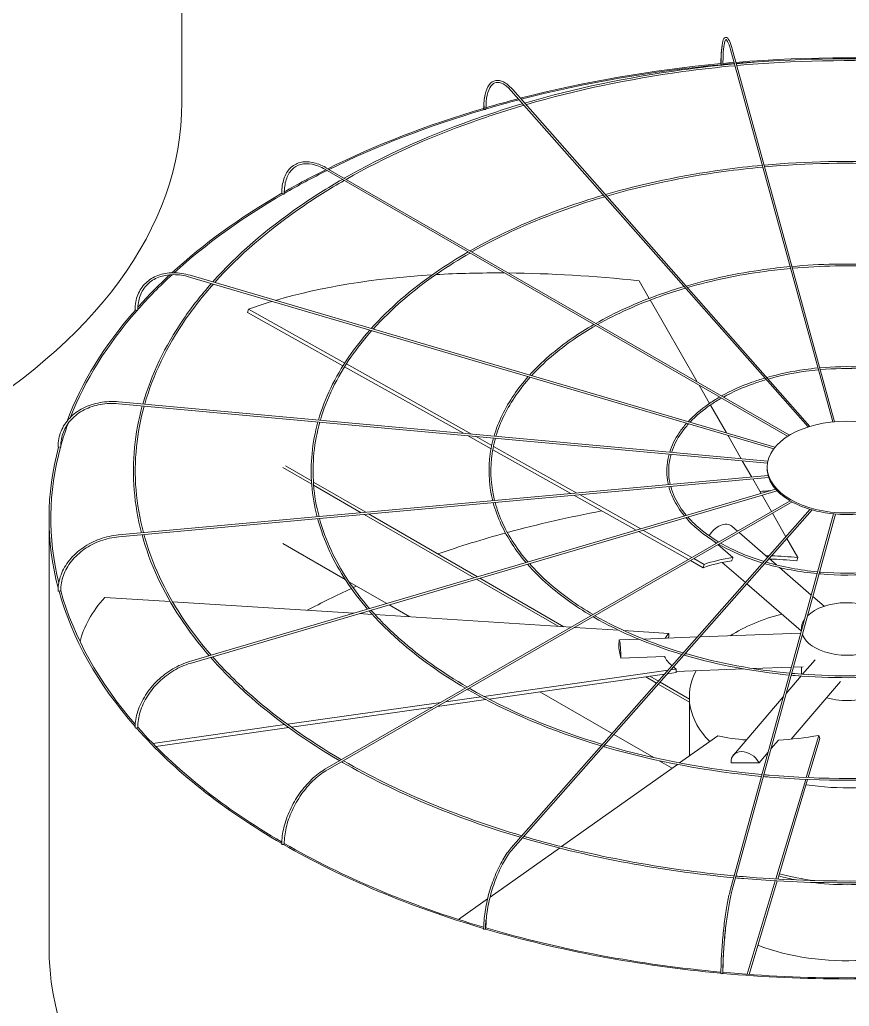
# Model space of a CAD drawing. Header units: millimetres. Extents: x -312439 to 477422, y -331570 to 212570.
# Drawn here: x 359660 to 360750, y 102503 to 103800 of the extents above; entities that cross this region are included whole.
import ezdxf

# ---------------------------------------------------------------- set-up
doc = ezdxf.new("R2010")
doc.units = ezdxf.units.MM

msp = doc.modelspace()

# ---------------------------------------------------------------- linework, layer by layer
at = {"color": 3, "linetype": 'Continuous', "lineweight": 0, "extrusion": (-1.11022e-16, 0.816497, 0.57735)}
for p, q in [((359873.046, 103691.889), (359873.046, 104254.777)), ((360593.971, 103761.299), (360728.327, 103271.541)), ((360730.801, 103271.779), (360596.334, 103761.947)), ((360307.813, 103708.359), (360698.49, 103265.677)), ((360695.926, 103264.881), (360305.976, 103706.738)), ((360061.075, 103603.631), (360669.127, 103252.572)), ((360062.3, 103605.752), (360671.491, 103254.035)), ((360650.814, 103236.13), (359883.188, 103461.946)), ((360652.45, 103238.202), (359883.88, 103464.296)), ((360487.273, 103433.95), (360474.062, 103457.011)), ((360550.237, 103324.041), (360488.505, 103431.799)), ((359959.439, 103415.394), (359960.674, 103419.682)), ((360084.672, 103345.203), (359959.439, 103415.394)), ((359960.674, 103419.682), (360086.999, 103348.879)), ((360242.944, 103256.495), (360086.811, 103344.004)), ((360089.139, 103347.679), (360253.56, 103255.524)), ((360566.401, 103295.827), (360552.659, 103319.815)), ((359789.762, 103295.476), (360642.616, 103217.488)), ((359789.985, 103297.915), (360643.073, 103219.906)), ((360588.663, 103256.967), (360567.622, 103293.695)), ((360279.298, 103236.119), (360248.188, 103253.556)), ((360608.06, 103223.107), (360590.422, 103253.896)), ((360258.804, 103252.585), (360280.191, 103240.598)), ((360384.263, 103177.287), (360281.557, 103234.853)), ((360282.429, 103239.343), (360391.901, 103177.986)), ((360621.863, 103199.014), (360609.547, 103220.512)), ((360005.543, 103211.706), (360043.602, 103189.732)), ((360043.331, 103193.889), (360009.007, 103213.706)), ((360642.206, 103210.152), (360642.206, 103212.152)), ((359789.762, 103122.924), (360643.42, 103200.986)), ((359789.985, 103120.485), (360644.143, 103198.592)), ((360114.769, 103152.644), (360045.872, 103192.421)), ((360046.174, 103188.247), (360108.788, 103152.097)), ((360634.247, 103177.396), (360623.202, 103196.677)), ((360653.369, 103183.021), (359883.188, 102956.454)), ((360655.208, 103181.009), (359883.88, 102954.104)), ((360470.181, 103129.132), (360388.036, 103175.173)), ((360395.674, 103175.871), (360476.007, 103130.846)), ((360647.897, 103153.571), (360635.499, 103175.211)), ((360672.413, 103167.725), (360061.075, 102814.769)), ((360674.89, 103166.327), (360062.3, 102812.648)), ((360112.466, 103149.974), (360257.123, 103066.456)), ((360261.713, 103067.806), (360118.447, 103150.521)), ((360305.976, 102711.662), (360698.632, 103156.586)), ((360701.235, 103155.833), (360307.813, 102710.041)), ((360729.369, 103150.659), (360593.971, 102657.101)), ((360731.848, 103150.436), (360596.334, 102656.453)), ((360666.82, 103120.539), (360649.114, 103151.445)), ((359698.363, 102581.729), (359698.363, 103144.617)), ((360538.878, 103090.629), (360473.168, 103127.458)), ((360478.995, 103129.172), (360543.254, 103093.155)), ((360595.846, 103134.26), (360603.285, 103127.814)), ((360605.244, 103126.117), (360642.925, 103093.463)), ((360087.798, 103064.216), (360005.543, 103111.706)), ((360572.648, 103114.408), (360575.613, 103111.838)), ((360682.544, 103093.091), (360668.106, 103118.294)), ((360577.572, 103110.141), (360597.302, 103093.044)), ((360558.114, 103079.847), (360541.363, 103089.235)), ((360545.74, 103091.762), (360559.35, 103084.134)), ((360583.261, 103086.659), (360613.667, 103060.31)), ((360644.776, 103091.859), (360654.356, 103083.557)), ((360681.309, 103088.804), (360682.544, 103093.091)), ((360558.114, 103079.847), (360559.35, 103084.134)), ((360658.378, 103080.071), (360700.089, 103043.925)), ((360142.382, 103032.702), (360092.536, 103061.48)), ((360260.053, 103064.764), (360367.401, 103002.787)), ((360375.189, 103002.29), (360264.642, 103066.115)), ((360615.518, 103058.706), (360687.121, 102996.656)), ((359857.708, 103035.297), (359771.547, 103040.792)), ((360098.906, 103019.912), (359860.651, 103035.109)), ((360702.141, 103042.147), (360717.077, 103029.204)), ((360123.284, 103018.357), (360106.039, 103019.457)), ((360172.684, 103015.207), (360145.311, 103031.01)), ((360384.808, 103001.677), (360126.804, 103018.133)), ((360446.843, 102997.72), (360389.22, 103001.395)), ((360512.955, 102993.503), (360453.486, 102997.296)), ((360513.05, 102988.836), (360512.955, 102993.503)), ((360553.882, 102988.866), (360686.331, 102993.775)), ((360687.236, 102999.292), (360687.236, 102997.074)), ((360447.959, 102984.94), (360473.436, 102985.884)), ((360479.388, 102986.105), (360550.505, 102988.741)), ((360449.999, 102961.011), (360447.367, 102974.018)), ((360507.227, 102963.132), (360449.999, 102961.011)), ((360688.769, 102939.781), (360705.114, 102958.852)), ((360269.808, 102910.726), (360512.048, 102945.165)), ((360522.533, 102941.975), (360511.06, 102940.344)), ((360515.784, 102945.696), (360522.438, 102946.642)), ((360522.533, 102941.975), (360522.438, 102946.642)), ((360522.503, 102943.457), (360611.399, 102946.752)), ((360623.657, 102947.206), (360674.069, 102949.075)), ((360676.635, 102949.17), (360689.555, 102949.649)), ((360687.236, 102949.563), (360687.236, 102939.893)), ((360507.324, 102939.813), (360276.795, 102907.039)), ((360482.571, 102936.293), (360496.912, 102928.014)), ((360499.25, 102930.664), (360488.13, 102937.084)), ((360539.958, 102907.161), (360501.414, 102929.414)), ((360667.134, 102914.536), (360686.789, 102937.47)), ((360673.845, 102854.422), (360738.687, 102930.079)), ((360438.448, 102861.768), (360343.589, 102916.535)), ((360499.076, 102926.764), (360539.958, 102903.161)), ((360011.609, 102874.018), (360213.383, 102902.704)), ((360272.642, 102906.448), (360209.127, 102897.418)), ((360219.882, 102903.628), (360265.718, 102910.145)), ((360539.958, 102832.292), (360539.958, 102910.054)), ((360597.756, 102833.586), (360663.398, 102910.177)), ((360202.627, 102896.494), (360016.995, 102870.103)), ((359834.773, 102848.878), (360008.147, 102873.526)), ((360013.5, 102869.606), (359838.804, 102844.77)), ((360493.222, 102830.144), (360440.612, 102860.518)), ((360577.543, 102858.915), (360527.05, 102823.149)), ((360647.105, 102841.526), (360657.058, 102853.139)), ((360693.582, 102803.954), (360710.22, 102859.44)), ((360711.551, 102855.248), (360696.137, 102803.845)), ((360711.551, 102855.248), (360710.22, 102859.44)), ((360517.3, 102816.243), (360500.236, 102826.094)), ((360631.625, 102823.465), (360643.369, 102837.168)), ((360524.278, 102821.185), (360371.817, 102713.192)), ((360594.798, 102823.319), (360631.625, 102823.465)), ((360653.596, 102670.608), (360692.856, 102801.535)), ((360695.411, 102801.424), (360656.14, 102670.463)), ((360369.189, 102711.331), (360278.068, 102646.787)), ((360616.017, 102545.287), (360652.873, 102668.197)), ((360655.417, 102668.051), (360618.549, 102545.104)), ((360274.743, 102644.432), (360236.505, 102617.346))]:
    msp.add_line(p, q, dxfattribs=at)
at = {"color": 3, "linetype": 'Continuous', "lineweight": 0}
for centre, major_axis, ratio, start_param, end_param in [((360747.132, 103144.617), (-1048.768, 0), 0.57735027, 4.57359934, 4.85199434), ((360747.132, 103144.617), (-1046.319, 0), 0.57735027, 4.79833842, 4.85195343), ((360747.132, 103144.617), (-1048.768, 0), 0.57735027, 4.87097639, 5.13416564), ((360747.132, 103144.617), (-1046.319, 0), 0.57735027, 4.87108521, 5.13404975), ((360582.731, 103742.07), (1.225, 0), 0.57735027, 3.14159265, 3.70729107), ((360582.923, 103741.371), (1.225, 0.004), 0.56474576, 3.29698969, 4.86778602), ((360582.923, 103741.371), (1.225, 0.004), 0.56474576, 4.86778602, 6.28318531), ((360747.132, 103144.617), (-1046.319, 0), 0.57735027, 4.85435141, 4.86879705), ((360747.132, 103144.617), (-1048.768, 0), 0.57735027, 4.85438672, 4.86842813), ((360747.132, 103144.617), (-1048.768, 0), 0.57735027, 5.13694439, 5.18189128), ((360747.132, 103144.617), (-1046.319, 0), 0.57735027, 5.13683502, 5.18307763), ((358824.278, 103691.889), (-1048.768, 0), 0.57735027, 0, 3.14159265), ((360747.132, 103144.617), (-1048.768, 0), 0.57735027, 5.18510484, 5.42093263), ((360747.132, 103144.617), (-1046.319, 0), 0.57735027, 5.18527527, 5.42075236), ((360270.846, 103683.562), (1.225, 0), 0.57735027, 3.14159265, 4.134446), ((360271.402, 103682.932), (1.225, 0.01), 0.56597275, 3.60793822, 5.17873454), ((360271.402, 103682.932), (1.225, 0.01), 0.56597275, 5.17873454, 6.28318531), ((360747.132, 103144.617), (-1048.768, 0), 0.57735027, 5.42424502, 5.49496708), ((360747.132, 103144.617), (-1046.319, 0), 0.57735027, 5.42407254, 5.49730565), ((360747.132, 103144.617), (-1048.768, 0), 0.57735027, 5.49938311, 5.72060344), ((360747.132, 103144.617), (-1046.319, 0), 0.57735027, 5.49937067, 5.71908805), ((360005.541, 103572.275), (1.225, 0), 0.57735027, 3.14159265, 4.45055499), ((360006.407, 103571.775), (1.225, 0.016), 0.56830663, 3.91933875, 5.49013508), ((360006.407, 103571.775), (1.225, 0.016), 0.56830663, 5.49013508, 6.28318531), ((360747.132, 103144.617), (-1046.319, 0), 0.57735027, 5.72402786, 5.81143896), ((360747.132, 103144.617), (-1048.768, 0), 0.57735027, 5.72583618, 5.80677108), ((360748.367, 102978.193), (-971.388, 279.904), 0.41303809, 5.42335715, 5.70815224), ((360748.367, 102978.193), (-971.388, 279.904), 0.41303809, 5.31032739, 5.41762277), ((360748.367, 102978.193), (-971.388, 279.904), 0.41303809, 5.11506512, 5.30461302), ((360748.367, 102978.193), (-971.388, 279.904), 0.41303809, 5.71506764, 5.76687966), ((360747.132, 103144.617), (-1048.768, 0), 0.57735027, 5.81359811, 6.07011802), ((360747.132, 103144.617), (-1046.319, 0), 0.57735027, 5.81336511, 6.06128621), ((359812.785, 103419.101), (1.225, 0), 0.57735027, 3.14159265, 4.76471425), ((359813.876, 103418.78), (1.225, 0.021), 0.57151893, 4.23145457, 5.8022509), ((359813.876, 103418.78), (1.225, 0.021), 0.57151893, 5.8022509, 6.28318531), ((360747.132, 103144.617), (-1046.319, 0), 0.57735027, 6.07532621, 6.12502314), ((360747.132, 103144.617), (-1048.768, 0), 0.57735027, 6.12772105, 6.43448057), ((360747.132, 103144.617), (-1046.319, 0), 0.57735027, 6.1272654, 6.42392093), ((359711.447, 103239.034), (1.225, 0), 0.57735027, 3.14159265, 5.07887352), ((359712.657, 103238.923), (1.225, 0.023), 0.57529521, 4.54449158, 6.11528791), ((359712.657, 103238.923), (1.225, 0.023), 0.57529521, 6.11528791, 6.28318531), ((360746.699, 103210.152), (-104.492, 0), 0.57735027, 0, 0.1535113), ((360746.699, 103210.152), (-104.492, 0), 0.57735027, 0.16064797, 0.46767057), ((360747.132, 102579.729), (1046.319, 0), 0.57735027, 1.66704137, 1.68043487), ((360746.699, 103210.152), (-104.492, 0), 0.57735027, 0.47480723, 0.78182983), ((360746.699, 103210.152), (-104.492, 0), 0.57735027, 0.7889665, 1.0959891), ((360747.132, 102579.729), (1046.319, 0), 0.57735027, 1.88378363, 2.01152702), ((360746.699, 103210.152), (-104.492, 0), 0.57735027, 1.10312576, 1.41014836), ((360746.699, 103210.152), (-104.492, 0), 0.57735027, 1.41728503, 1.72430763), ((360581.368, 103117.553), (-14.478, -16.707), 0.67950023, 3.14159265, 5.02860292), ((360747.132, 102579.729), (1046.319, 0), 0.57735027, 2.01409491, 2.11046953), ((360747.132, 102973.905), (-233.097, 67.167), 0.41303809, 5.53223376, 5.76687966), ((360748.367, 102978.193), (233.097, -67.167), 0.41303809, 2.38836611, 2.62528701), ((360748.367, 102978.193), (233.097, -67.167), 0.41303809, 2.14647482, 2.1667574), ((360747.132, 102973.905), (-233.097, 67.167), 0.41303809, 5.11506512, 5.27837519), ((360748.367, 102978.193), (233.097, -67.167), 0.41303809, 1.97347247, 2.1313259), ((359711.447, 103049.7), (1.225, 0), 0.57735027, 3.14159265, 5.39303278), ((360747.132, 103144.617), (-1048.768, 0), 0.57735027, 0.1585854, 0.46892864), ((359712.657, 103049.811), (1.225, 0.023), 0.57926583, 4.8585762, 6.28318531), ((360747.132, 103144.617), (-1046.319, 0), 0.57735027, 0.15790655, 0.46457773), ((360747.132, 102579.729), (1046.319, 0), 0.57735027, 2.24276735, 2.31574628), ((360747.132, 102579.729), (1046.319, 0), 0.57735027, 2.23436866, 2.24000128), ((360747.037, 102978.573), (-1010.701, -20.593), 0.30331876, 6.01219977, 6.20271663), ((360747.132, 102999.292), (-59.895, 0), 0.57735027, 3.69756416, 5.76575409), ((360747.132, 102910.054), (-207.174, 0), 0.57735027, 5.13902547, 5.54737639), ((360747.132, 102999.292), (-59.895, 0), 0.57735027, 5.91432374, 6.33788761), ((360747.037, 102978.573), (-242.531, -4.942), 0.30331876, 6.01219977, 6.09914028), ((360448.778, 102962.847), (-0.819, 22.092), 0.05230802, 4.627231, 7.32191967), ((360747.132, 102973.905), (-242.531, -4.942), 0.30331876, 6.01219977, 6.0333648), ((360747.132, 102999.292), (-59.895, 0), 0.57735027, 0.20327195, 0.78539816), ((360747.132, 102999.292), (-59.895, 0), 0.57735027, 0.78539816, 2.89978042), ((360747.037, 102978.573), (-242.531, -4.942), 0.30331876, 0.14390811, 0.31767721), ((360747.037, 102978.573), (-242.531, -4.942), 0.30331876, 0.34103276, 0.38082901), ((360747.132, 102910.054), (-207.174, 0), 0.57735027, 5.99169836, 6.79713651), ((360747.132, 102939.67), (-59.895, 0), 0.57735027, 1.1079301, 2.23846982), ((359812.785, 102869.633), (1.225, 0), 0.57735027, 3.14159265, 5.70719205), ((360747.132, 103144.617), (-1048.768, 0), 0.57735027, 0.4725868, 0.78374969), ((359813.876, 102869.954), (1.225, 0.021), 0.58304212, 5.17373692, 6.28318531), ((360747.132, 103144.617), (-1046.319, 0), 0.57735027, 0.47175253, 0.78145685), ((360745.801, 102978.098), (-231.216, -73.381), 0.44048996, 0.62708313, 0.83556185), ((360745.801, 102978.098), (-231.216, -73.381), 0.44048996, 1.04197677, 1.27889767), ((360614.542, 102819.2), (16.786, -14.386), 0.73180825, 1.0914656, 3.78615427), ((360747.132, 102910.054), (-207.174, 0), 0.57735027, 1.30817895, 1.9425337), ((360005.541, 102716.459), (1.225, 0), 0.57735027, 3.14159265, 6.02135132), ((360747.132, 103144.617), (-1048.768, 0), 0.57735027, 0.78656596, 1.09808088), ((360006.407, 102716.959), (1.225, 0.017), 0.58625442, 5.48989346, 6.28318531), ((360747.132, 103144.617), (-1046.319, 0), 0.57735027, 0.78587838, 1.09689941), ((360747.132, 102785.549), (-212.072, 0), 0.57735027, 1.13383327, 1.25213937), ((360747.132, 102785.549), (-207.174, 0), 0.57735027, 1.12739667, 1.36460952), ((360747.132, 102785.549), (-212.072, 0), 0.57735027, 1.3476903, 1.79509044), ((360270.846, 102605.172), (-1.225, 0), 0.57735027, 0, 3.14159265), ((360747.132, 103144.617), (-1048.768, 0), 0.57735027, 1.10054445, 1.41220862), ((360271.402, 102605.802), (-1.225, -0.011), 0.58858829, 2.66526492, 3.14159265), ((360747.132, 103144.617), (-1046.319, 0), 0.57735027, 1.10010535, 1.41183726), ((360747.132, 102685.549), (-212.072, 0), 0.57735027, 0.98594125, 2.34464399), ((360747.132, 102581.729), (-1048.768, 0), 0.57735027, 0, 3.14159265), ((360582.731, 102546.665), (-1.225, 0), 0.57735027, 0, 3.14159265), ((360747.132, 103144.617), (-1048.768, 0), 0.57735027, 1.41453598, 1.72626058), ((360582.923, 102547.363), (-1.225, -0.004), 0.58981528, 2.98275574, 3.14159265), ((360747.132, 103144.617), (-1046.319, 0), 0.57735027, 1.41438895, 1.72636573)]:
    msp.add_ellipse(centre, major_axis=major_axis, ratio=ratio, start_param=start_param, end_param=end_param, dxfattribs=at)
msp.add_ellipse((360746.699, 103212.152), major_axis=(-104.492, 0), ratio=0.57735027, dxfattribs=at)
for points, knots in [([(360581.506, 103742.07), (360581.506, 103748.884), (360581.713, 103754.95), (360582.524, 103765.023), (360583.121, 103769.02), (360584.728, 103774.706), (360585.63, 103776.767), (360588.771, 103777.229), (360589.764, 103776.639), (360591.969, 103774.297), (360593.198, 103771.679), (360595.116, 103766.154), (360595.726, 103764.163), (360596.334, 103761.947)], [4.71238898, 4.71238898, 4.71238898, 4.71238898, 5.02654825, 5.02654825, 5.34070751, 5.34070751, 5.65486678, 5.65486678, 5.82360284, 5.82360284, 6.1377621, 6.1377621, 6.28318531, 6.28318531, 6.28318531, 6.28318531]), ([(360593.971, 103761.299), (360592.698, 103765.939), (360591.422, 103769.505), (360589.197, 103773.828), (360588.2, 103774.427), (360588.094, 103774.427), (360587.275, 103773.832), (360585.866, 103769.174), (360585.289, 103765.775), (360584.446, 103756.801), (360584.198, 103751.082), (360584.146, 103743.53), (360584.144, 103742.462), (360584.147, 103741.375)], [6.28318531, 6.28318531, 6.28318531, 6.28318531, 6.59845219, 6.59845219, 6.89265788, 6.89265788, 7.20992592, 7.20992592, 7.50402257, 7.50402257, 7.81881569, 7.81881569, 7.86952551, 7.86952551, 7.86952551, 7.86952551]), ([(360583.033, 103766.61), (360582.997, 103766.367), (360582.961, 103766.12), (360582.354, 103761.773), (360581.977, 103756.561), (360581.724, 103747.612), (360581.688, 103744.57), (360581.698, 103741.37)], [1.101311746, 1.101311746, 1.101311746, 1.101311746, 1.120767624, 1.120767624, 1.438035664, 1.438035664, 1.586302602, 1.586302602, 1.586302602, 1.586302602]), ([(360891.709, 103742.429), (360870.464, 103744.35), (360849.105, 103745.849), (360752.404, 103750.693), (360676.339, 103749.181), (360601.688, 103742.429)], [3.771589677, 3.771589677, 3.771589677, 3.771589677, 3.840445898, 3.840445898, 4.082391957, 4.082391957, 4.082391957, 4.082391957]), ([(360891.051, 103740.029), (360870.259, 103741.904), (360849.357, 103743.373), (360753.106, 103748.245), (360677.017, 103746.762), (360602.346, 103740.029)], [3.7720633, 3.7720633, 3.7720633, 3.7720633, 3.839550132, 3.839550132, 4.081918334, 4.081918334, 4.081918334, 4.081918334]), ([(360599.21, 103742.203), (360575.913, 103740.059), (360552.756, 103737.406), (360458.388, 103724.441), (360388.978, 103709.761), (360323.473, 103690.613)], [4.085069591, 4.085069591, 4.085069591, 4.085069591, 4.160608173, 4.160608173, 4.395665913, 4.395665913, 4.395665913, 4.395665913]), ([(360599.868, 103739.803), (360576.837, 103737.69), (360553.943, 103735.079), (360459.956, 103722.237), (360390.661, 103707.638), (360325.264, 103688.584)], [4.084600117, 4.084600117, 4.084600117, 4.084600117, 4.159387709, 4.159387709, 4.39434399, 4.39434399, 4.39434399, 4.39434399]), ([(360269.621, 103683.562), (360269.621, 103690.423), (360270.223, 103696.618), (360272.609, 103707.12), (360274.387, 103711.431), (360279.11, 103717.77), (360282.105, 103719.794), (360288.665, 103720.932), (360292.103, 103720.239), (360299.355, 103716.558), (360303.213, 103713.415), (360307.309, 103708.924), (360307.561, 103708.644), (360307.813, 103708.359)], [4.71238898, 4.71238898, 4.71238898, 4.71238898, 5.02654825, 5.02654825, 5.34070751, 5.34070751, 5.65486678, 5.65486678, 5.94845155, 5.94845155, 6.26261081, 6.26261081, 6.28318531, 6.28318531, 6.28318531, 6.28318531]), ([(360305.976, 103706.738), (360302.32, 103710.881), (360298.688, 103713.943), (360291.957, 103717.63), (360288.894, 103718.256), (360283.529, 103717.316), (360281.141, 103715.74), (360277.033, 103710.146), (360275.367, 103706.128), (360273.159, 103696.116), (360272.599, 103690.154), (360272.624, 103683.328), (360272.625, 103683.136), (360272.627, 103682.943)], [0, 0, 0, 0, 0.31464476, 0.31464476, 0.6289116, 0.6289116, 0.94617964, 0.94617964, 1.26344768, 1.26344768, 1.5772832, 1.5772832, 1.5863402, 1.5863402, 1.5863402, 1.5863402]), ([(360320.878, 103689.852), (360298.061, 103683.131), (360275.721, 103675.869), (360193.33, 103646.456), (360137.015, 103620.812), (360086.437, 103591.816)], [4.398772282, 4.398772282, 4.398772282, 4.398772282, 4.480777933, 4.480777933, 4.708868502, 4.708868502, 4.708868502, 4.708868502]), ([(360322.667, 103687.825), (360299.946, 103681.154), (360277.698, 103673.946), (360195.541, 103644.719), (360139.357, 103619.223), (360088.892, 103590.399)], [4.39745622, 4.39745622, 4.39745622, 4.39745622, 4.479217897, 4.479217897, 4.707006068, 4.707006068, 4.707006068, 4.707006068]), ([(360270.214, 103686.98), (360270.192, 103686.164), (360270.178, 103685.336), (360270.172, 103683.979), (360270.173, 103683.456), (360270.177, 103682.929)], [7.8059806913, 7.8059806913, 7.8059806913, 7.8059806913, 7.8451401512, 7.8451401512, 7.8694167814, 7.8694167814, 7.8694167814, 7.8694167814]), ([(360004.316, 103572.275), (360004.316, 103579.175), (360005.261, 103585.556), (360008.995, 103596.67), (360011.788, 103601.405), (360018.982, 103608.685), (360023.375, 103611.228), (360033.245, 103613.834), (360038.711, 103613.902), (360050.169, 103611.626), (360056.165, 103609.275), (360062.194, 103605.813), (360062.247, 103605.783), (360062.3, 103605.752)], [3.14159265, 3.14159265, 3.14159265, 3.14159265, 3.45575192, 3.45575192, 3.76991118, 3.76991118, 4.08269654, 4.08269654, 4.39544819, 4.39544819, 4.70960746, 4.70960746, 4.71238898, 4.71238898, 4.71238898, 4.71238898]), ([(360061.075, 103603.631), (360055.325, 103606.95), (360049.6, 103609.192), (360038.802, 103611.332), (360033.737, 103611.233), (360024.733, 103608.778), (360020.787, 103606.429), (360014.297, 103599.656), (360011.754, 103595.222), (360008.374, 103584.634), (360007.542, 103578.484), (360007.631, 103571.791)], [1.57079633, 1.57079633, 1.57079633, 1.57079633, 1.88806437, 1.88806437, 2.20533241, 2.20533241, 2.52260045, 2.52260045, 2.83986849, 2.83986849, 3.15713653, 3.15713653, 3.15713653, 3.15713653]), ([(360635.777, 103608.908), (360618.317, 103607.297), (360600.963, 103605.307), (360530.411, 103595.605), (360478.553, 103584.65), (360429.591, 103570.37)], [4.085383912, 4.085383912, 4.085383912, 4.085383912, 4.160809561, 4.160809561, 4.394762921, 4.394762921, 4.394762921, 4.394762921]), ([(360636.435, 103606.508), (360619.241, 103604.929), (360602.149, 103602.98), (360531.98, 103593.401), (360480.236, 103582.526), (360431.383, 103568.34)], [4.084758769, 4.084758769, 4.084758769, 4.084758769, 4.159183124, 4.159183124, 4.392998475, 4.392998475, 4.392998475, 4.392998475]), ([(360855.142, 103609.133), (360839.294, 103610.562), (360823.361, 103611.677), (360751.046, 103615.293), (360694.125, 103614.168), (360638.255, 103609.133)], [3.772165081, 3.772165081, 3.772165081, 3.772165081, 3.840593344, 3.840593344, 4.081816553, 4.081816553, 4.081816553, 4.081816553]), ([(360854.484, 103606.733), (360839.089, 103608.115), (360823.613, 103609.2), (360751.747, 103612.844), (360694.803, 103611.749), (360638.913, 103606.733)], [3.772797592, 3.772797592, 3.772797592, 3.772797592, 3.839399606, 3.839399606, 4.081184042, 4.081184042, 4.081184042, 4.081184042]), ([(360083.984, 103590.404), (360064.449, 103579.122), (360045.777, 103567.34), (359983.693, 103524.507), (359945.215, 103491.061), (359913.545, 103455.569)], [4.712563603, 4.712563603, 4.712563603, 4.712563603, 4.800982872, 4.800982872, 5.022068239, 5.022068239, 5.022068239, 5.022068239]), ([(360086.434, 103588.99), (360066.944, 103577.775), (360048.313, 103566.063), (359986.271, 103523.431), (359947.805, 103490.125), (359916.147, 103454.804)], [4.710711416, 4.710711416, 4.710711416, 4.710711416, 4.799012884, 4.799012884, 5.020261931, 5.020261931, 5.020261931, 5.020261931]), ([(360426.996, 103569.609), (360409.843, 103564.554), (360393.049, 103559.093), (360331.486, 103537.103), (360289.477, 103517.993), (360251.71, 103496.396)], [4.398901247, 4.398901247, 4.398901247, 4.398901247, 4.481035777, 4.481035777, 4.70761983, 4.70761983, 4.70761983, 4.70761983]), ([(360428.785, 103567.582), (360411.727, 103562.577), (360395.025, 103557.17), (360333.698, 103535.365), (360291.82, 103516.403), (360254.167, 103494.977)], [4.397147207, 4.397147207, 4.397147207, 4.397147207, 4.478956818, 4.478956818, 4.705132161, 4.705132161, 4.705132161, 4.705132161]), ([(360249.255, 103494.985), (360234.532, 103486.482), (360220.461, 103477.6), (360174.101, 103445.595), (360145.435, 103420.712), (360121.785, 103394.31)], [4.712541759, 4.712541759, 4.712541759, 4.712541759, 4.801308866, 4.801308866, 5.020482203, 5.020482203, 5.020482203, 5.020482203]), ([(360251.706, 103493.57), (360237.026, 103485.134), (360222.996, 103476.323), (360176.681, 103444.518), (360148.027, 103419.776), (360124.389, 103393.544)], [4.710072273, 4.710072273, 4.710072273, 4.710072273, 4.798683598, 4.798683598, 5.018063384, 5.018063384, 5.018063384, 5.018063384]), ([(360672.332, 103475.657), (360660.714, 103474.581), (360649.166, 103473.253), (360602.423, 103466.814), (360568.105, 103459.579), (360535.678, 103450.162)], [4.086037534, 4.086037534, 4.086037534, 4.086037534, 4.161210359, 4.161210359, 4.393038284, 4.393038284, 4.393038284, 4.393038284]), ([(360818.588, 103475.883), (360808.132, 103476.818), (360797.621, 103477.549), (360749.684, 103479.938), (360711.903, 103479.201), (360674.81, 103475.883)], [3.773286698, 3.773286698, 3.773286698, 3.773286698, 3.840886477, 3.840886477, 4.080694936, 4.080694936, 4.080694936, 4.080694936]), ([(360817.929, 103473.482), (360807.926, 103474.371), (360797.873, 103475.073), (360750.385, 103477.489), (360712.581, 103476.781), (360675.468, 103473.482)], [3.774238416, 3.774238416, 3.774238416, 3.774238416, 3.839097695, 3.839097695, 4.079743218, 4.079743218, 4.079743218, 4.079743218]), ([(359811.56, 103419.101), (359811.56, 103426.03), (359812.758, 103432.629), (359817.46, 103444.506), (359820.964, 103449.78), (359829.927, 103458.448), (359835.38, 103461.838), (359847.664, 103466.403), (359854.491, 103467.578), (359868.843, 103467.63), (359876.367, 103466.506), (359883.88, 103464.296)], [4.71238898, 4.71238898, 4.71238898, 4.71238898, 5.02654825, 5.02654825, 5.34070751, 5.34070751, 5.65486678, 5.65486678, 5.96902604, 5.96902604, 6.28318531, 6.28318531, 6.28318531, 6.28318531]), ([(359883.188, 103461.946), (359875.926, 103464.083), (359868.677, 103465.15), (359854.94, 103465.058), (359848.455, 103463.899), (359836.887, 103459.499), (359831.805, 103456.26), (359823.507, 103448.028), (359820.291, 103443.033), (359816.031, 103431.742), (359814.989, 103425.445), (359815.101, 103418.801)], [0, 0, 0, 0, 0.31726804, 0.31726804, 0.63453608, 0.63453608, 0.95180412, 0.95180412, 1.26907216, 1.26907216, 1.5863402, 1.5863402, 1.5863402, 1.5863402]), ([(360672.99, 103473.258), (360661.637, 103472.213), (360650.352, 103470.926), (360603.992, 103464.609), (360569.789, 103457.454), (360537.47, 103448.131)], [4.08510236, 4.08510236, 4.08510236, 4.08510236, 4.158773218, 4.158773218, 4.390386282, 4.390386282, 4.390386282, 4.390386282]), ([(359911.748, 103453.545), (359898.26, 103438.273), (359886.027, 103422.628), (359850.471, 103370.719), (359832.519, 103333.213), (359821.67, 103295.017)], [5.026267439, 5.026267439, 5.026267439, 5.026267439, 5.121193451, 5.121193451, 5.33524268, 5.33524268, 5.33524268, 5.33524268]), ([(359914.343, 103452.781), (359900.958, 103437.691), (359888.808, 103422.239), (359853.122, 103370.503), (359835.056, 103332.98), (359824.152, 103294.79)], [5.024480731, 5.024480731, 5.024480731, 5.024480731, 5.118801023, 5.118801023, 5.334410373, 5.334410373, 5.334410373, 5.334410373]), ([(360533.081, 103449.402), (360521.603, 103446.017), (360510.366, 103442.359), (360469.626, 103427.79), (360441.91, 103415.207), (360416.945, 103400.998)], [4.399235311, 4.399235311, 4.399235311, 4.399235311, 4.481549286, 4.481549286, 4.705249353, 4.705249353, 4.705249353, 4.705249353]), ([(360534.87, 103447.375), (360523.488, 103444.04), (360512.343, 103440.436), (360471.839, 103426.052), (360444.256, 103413.615), (360419.406, 103399.577)], [4.396606667, 4.396606667, 4.396606667, 4.396606667, 4.478434088, 4.478434088, 4.701505316, 4.701505316, 4.701505316, 4.701505316]), ([(360414.487, 103399.588), (360404.589, 103393.871), (360395.132, 103387.897), (360364.494, 103366.718), (360345.629, 103350.385), (360329.995, 103333.06)], [4.712617693, 4.712617693, 4.712617693, 4.712617693, 4.801958432, 4.801958432, 5.017472679, 5.017472679, 5.017472679, 5.017472679]), ([(360416.938, 103398.173), (360407.084, 103392.523), (360397.668, 103386.62), (360367.077, 103365.641), (360348.225, 103349.448), (360332.605, 103332.293)], [4.708914423, 4.708914423, 4.708914423, 4.708914423, 4.798024648, 4.798024648, 5.013814843, 5.013814843, 5.013814843, 5.013814843]), ([(360119.984, 103392.287), (360109.789, 103380.748), (360100.546, 103368.924), (360074.016, 103330.148), (360060.64, 103302.288), (360052.483, 103273.911)], [5.026073872, 5.026073872, 5.026073872, 5.026073872, 5.121589201, 5.121589201, 5.333322518, 5.333322518, 5.333322518, 5.333322518]), ([(360122.58, 103391.523), (360112.486, 103380.166), (360103.327, 103368.535), (360076.669, 103329.932), (360063.18, 103302.055), (360054.967, 103273.684)], [5.023689806, 5.023689806, 5.023689806, 5.023689806, 5.118400985, 5.118400985, 5.332193335, 5.332193335, 5.332193335, 5.332193335]), ([(360782.033, 103342.631), (360776.97, 103343.074), (360771.882, 103343.421), (360748.323, 103344.584), (360729.681, 103344.233), (360711.365, 103342.631)], [3.776630452, 3.776630452, 3.776630452, 3.776630452, 3.841752063, 3.841752063, 4.077351182, 4.077351182, 4.077351182, 4.077351182]), ([(360328.189, 103331.038), (360321.298, 103323.244), (360315.056, 103315.254), (360297.551, 103289.609), (360288.749, 103271.379), (360283.289, 103252.805)], [5.025838542, 5.025838542, 5.025838542, 5.025838542, 5.122377625, 5.122377625, 5.329668134, 5.329668134, 5.329668134, 5.329668134]), ([(360708.886, 103342.406), (360703.111, 103341.865), (360697.37, 103341.199), (360674.435, 103338.023), (360657.657, 103334.508), (360641.766, 103329.952)], [4.08798608, 4.08798608, 4.08798608, 4.08798608, 4.162397179, 4.162397179, 4.387898946, 4.387898946, 4.387898946, 4.387898946]), ([(360709.544, 103340.008), (360704.034, 103339.497), (360698.556, 103338.873), (360676.005, 103335.817), (360659.344, 103332.381), (360643.562, 103327.916)], [4.086130867, 4.086130867, 4.086130867, 4.086130867, 4.157537531, 4.157537531, 4.382563309, 4.382563309, 4.382563309, 4.382563309]), ([(360781.374, 103340.229), (360776.765, 103340.627), (360772.135, 103340.946), (360749.025, 103342.134), (360730.36, 103341.813), (360712.023, 103340.229)], [3.778551419, 3.778551419, 3.778551419, 3.778551419, 3.838185012, 3.838185012, 4.075430215, 4.075430215, 4.075430215, 4.075430215]), ([(360330.786, 103330.274), (360323.996, 103322.662), (360317.838, 103314.865), (360300.208, 103289.394), (360291.293, 103271.147), (360285.776, 103252.578)], [5.022258505, 5.022258505, 5.022258505, 5.022258505, 5.117600339, 5.117600339, 5.327918781, 5.327918781, 5.327918781, 5.327918781]), ([(360639.167, 103329.195), (360633.365, 103327.48), (360627.685, 103325.625), (360607.766, 103318.478), (360594.343, 103312.419), (360582.185, 103305.596)], [4.400230759, 4.400230759, 4.400230759, 4.400230759, 4.483072665, 4.483072665, 4.698193224, 4.698193224, 4.698193224, 4.698193224]), ([(360640.956, 103327.168), (360635.249, 103325.502), (360629.662, 103323.702), (360609.983, 103316.738), (360596.697, 103310.824), (360584.657, 103304.169)], [4.394987895, 4.394987895, 4.394987895, 4.394987895, 4.476861237, 4.476861237, 4.690631098, 4.690631098, 4.690631098, 4.690631098]), ([(359710.223, 103239.034), (359710.223, 103245.978), (359711.554, 103252.808), (359716.749, 103265.551), (359720.611, 103271.461), (359730.469, 103281.775), (359736.461, 103286.179), (359749.979, 103293.061), (359757.502, 103295.541), (359773.347, 103298.348), (359781.667, 103298.675), (359789.985, 103297.915)], [4.71238898, 4.71238898, 4.71238898, 4.71238898, 5.02654825, 5.02654825, 5.34070751, 5.34070751, 5.65486678, 5.65486678, 5.96902604, 5.96902604, 6.28318531, 6.28318531, 6.28318531, 6.28318531]), ([(359789.762, 103295.476), (359781.701, 103296.213), (359773.644, 103295.883), (359758.352, 103293.13), (359751.118, 103290.708), (359738.195, 103284.026), (359732.508, 103279.768), (359723.233, 103269.854), (359719.646, 103264.199), (359714.909, 103252.048), (359713.758, 103245.553), (359713.882, 103238.946)], [0, 0, 0, 0, 0.31726804, 0.31726804, 0.63453608, 0.63453608, 0.95180412, 0.95180412, 1.26907216, 1.26907216, 1.5863402, 1.5863402, 1.5863402, 1.5863402]), ([(359820.998, 103292.619), (359816.001, 103274.518), (359812.593, 103256.267), (359807.109, 103200.486), (359810.185, 103162.786), (359819.952, 103125.685)], [5.339721085, 5.339721085, 5.339721085, 5.339721085, 5.441089183, 5.441089183, 5.648615479, 5.648615479, 5.648615479, 5.648615479]), ([(359823.477, 103292.392), (359818.559, 103274.671), (359815.178, 103256.811), (359809.499, 103201.193), (359812.545, 103163.258), (359822.426, 103125.911)], [5.338921526, 5.338921526, 5.338921526, 5.338921526, 5.438899176, 5.438899176, 5.64936187, 5.64936187, 5.64936187, 5.64936187]), ([(360579.719, 103304.192), (360574.647, 103301.26), (360569.804, 103298.195), (360554.885, 103287.841), (360545.823, 103280.056), (360538.216, 103271.807)], [4.712843699, 4.712843699, 4.712843699, 4.712843699, 4.803888031, 4.803888031, 5.008535494, 5.008535494, 5.008535494, 5.008535494]), ([(360582.172, 103302.775), (360577.143, 103299.911), (360572.341, 103296.917), (360557.476, 103286.764), (360548.433, 103279.118), (360540.843, 103271.034)], [4.705442937, 4.705442937, 4.705442937, 4.705442937, 4.796044704, 4.796044704, 5.001045495, 5.001045495, 5.001045495, 5.001045495]), ([(360051.807, 103271.513), (360048.012, 103257.807), (360045.431, 103243.986), (360041.36, 103202.311), (360043.598, 103174.332), (360050.743, 103146.789)], [5.339283406, 5.339283406, 5.339283406, 5.339283406, 5.441448905, 5.441448905, 5.646435094, 5.646435094, 5.646435094, 5.646435094]), ([(360054.286, 103271.287), (360050.571, 103257.961), (360048.016, 103244.531), (360043.75, 103203.017), (360045.959, 103174.803), (360053.215, 103147.015)], [5.33821232, 5.33821232, 5.33821232, 5.33821232, 5.438530423, 5.438530423, 5.647409525, 5.647409525, 5.647409525, 5.647409525]), ([(360536.393, 103269.79), (360532.806, 103265.74), (360529.566, 103261.584), (360521.082, 103249.069), (360516.86, 103240.467), (360514.113, 103231.698)], [5.025139852, 5.025139852, 5.025139852, 5.025139852, 5.124718569, 5.124718569, 5.318852702, 5.318852702, 5.318852702, 5.318852702]), ([(360538.994, 103269.025), (360535.507, 103265.157), (360532.35, 103261.194), (360523.75, 103248.856), (360519.417, 103240.237), (360516.61, 103231.47)], [5.01795641, 5.01795641, 5.01795641, 5.01795641, 5.115193837, 5.115193837, 5.315025269, 5.315025269, 5.315025269, 5.315025269]), ([(360282.603, 103250.408), (360280.018, 103241.113), (360278.267, 103231.737), (360275.608, 103204.166), (360277.015, 103185.894), (360281.551, 103167.895)], [5.33857876, 5.33857876, 5.33857876, 5.33857876, 5.442163387, 5.442163387, 5.64226325, 5.64226325, 5.64226325, 5.64226325]), ([(360285.083, 103250.182), (360282.578, 103241.267), (360280.853, 103232.281), (360278.001, 103204.872), (360279.378, 103186.364), (360284.021, 103168.121)], [5.336959594, 5.336959594, 5.336959594, 5.336959594, 5.437790201, 5.437790201, 5.643665153, 5.643665153, 5.643665153, 5.643665153]), ([(360513.401, 103229.304), (360512.024, 103224.419), (360511.103, 103219.489), (360509.854, 103206.022), (360510.438, 103197.456), (360512.383, 103189.003)], [5.336493801, 5.336493801, 5.336493801, 5.336493801, 5.444267704, 5.444267704, 5.629920419, 5.629920419, 5.629920419, 5.629920419]), ([(360515.883, 103229.077), (360514.587, 103224.572), (360513.691, 103220.033), (360512.255, 103206.727), (360512.806, 103197.925), (360514.846, 103189.228)], [5.333180829, 5.333180829, 5.333180829, 5.333180829, 5.43554784, 5.43554784, 5.632366847, 5.632366847, 5.632366847, 5.632366847]), ([(360512.975, 103186.598), (360514.322, 103181.442), (360516.176, 103176.335), (360522.302, 103163.213), (360527.362, 103155.331), (360533.609, 103147.791)], [5.647555853, 5.647555853, 5.647555853, 5.647555853, 5.761093974, 5.761093974, 5.943993783, 5.943993783, 5.943993783, 5.943993783]), ([(360515.448, 103186.824), (360516.721, 103182.051), (360518.442, 103177.315), (360524.435, 103164.361), (360529.653, 103156.279), (360536.172, 103148.545)], [5.650528691, 5.650528691, 5.650528691, 5.650528691, 5.758797505, 5.758797505, 5.950674573, 5.950674573, 5.950674573, 5.950674573]), ([(360282.175, 103165.493), (360284.806, 103155.667), (360288.368, 103145.928), (360300.84, 103119.16), (360311.757, 103102.454), (360325.372, 103086.533)], [5.651173142, 5.651173142, 5.651173142, 5.651173142, 5.760561648, 5.760561648, 5.95641101, 5.95641101, 5.95641101, 5.95641101]), ([(360284.651, 103165.719), (360287.205, 103156.276), (360290.634, 103146.908), (360302.969, 103120.31), (360314.05, 103103.405), (360327.95, 103087.291)], [5.65270674, 5.65270674, 5.65270674, 5.65270674, 5.759411073, 5.759411073, 5.959865306, 5.959865306, 5.959865306, 5.959865306]), ([(360051.378, 103144.388), (360055.291, 103129.892), (360060.56, 103115.522), (360079.376, 103075.108), (360096.158, 103049.579), (360117.157, 103025.281)], [5.652395762, 5.652395762, 5.652395762, 5.652395762, 5.760377777, 5.760377777, 5.960593901, 5.960593901, 5.960593901, 5.960593901]), ([(360053.855, 103144.614), (360057.69, 103130.501), (360062.826, 103116.502), (360081.504, 103076.26), (360098.452, 103050.531), (360119.74, 103026.041)], [5.653428737, 5.653428737, 5.653428737, 5.653428737, 5.759610075, 5.759610075, 5.96292207, 5.96292207, 5.96292207, 5.96292207]), ([(360535.34, 103145.747), (360539.545, 103140.88), (360544.249, 103136.163), (360557.319, 103124.692), (360566.308, 103118.181), (360576.235, 103112.197)], [5.960592691, 5.960592691, 5.960592691, 5.960592691, 6.079635734, 6.079635734, 6.26166654, 6.26166654, 6.26166654, 6.26166654]), ([(360537.926, 103146.508), (360541.888, 103142.002), (360546.294, 103137.622), (360559.185, 103126.324), (360568.421, 103119.684), (360578.663, 103113.599)], [5.967591178, 5.967591178, 5.967591178, 5.967591178, 6.080287214, 6.080287214, 6.268831801, 6.268831801, 6.268831801, 6.268831801]), ([(359820.594, 103123.284), (359825.787, 103104.134), (359832.758, 103085.148), (359857.917, 103031.09), (359880.578, 102996.726), (359908.979, 102964.041)], [5.653093793, 5.653093793, 5.653093793, 5.653093793, 5.7602846, 5.7602846, 5.96276906, 5.96276906, 5.96276906, 5.96276906]), ([(359823.07, 103123.51), (359828.186, 103104.743), (359835.024, 103086.128), (359860.044, 103032.243), (359882.872, 102997.678), (359911.565, 102964.801)], [5.653873117, 5.653873117, 5.653873117, 5.653873117, 5.75970856, 5.75970856, 5.964525032, 5.964525032, 5.964525032, 5.964525032]), ([(359710.223, 103049.7), (359710.223, 103056.645), (359711.553, 103063.701), (359716.728, 103077.34), (359720.571, 103083.922), (359730.38, 103095.979), (359736.344, 103101.454), (359749.813, 103110.775), (359757.315, 103114.62), (359773.132, 103120.315), (359781.444, 103122.164), (359789.762, 103122.924)], [4.71238898, 4.71238898, 4.71238898, 4.71238898, 5.02654825, 5.02654825, 5.34070751, 5.34070751, 5.65486678, 5.65486678, 5.96902604, 5.96902604, 6.28318531, 6.28318531, 6.28318531, 6.28318531]), ([(359789.985, 103120.485), (359781.924, 103119.748), (359773.86, 103117.944), (359758.538, 103112.384), (359751.283, 103108.629), (359738.309, 103099.548), (359732.594, 103094.225), (359723.271, 103082.554), (359719.666, 103076.209), (359714.909, 103063.139), (359713.758, 103056.416), (359713.882, 103049.834)], [0, 0, 0, 0, 0.31726804, 0.31726804, 0.63453608, 0.63453608, 0.95180412, 0.95180412, 1.26907216, 1.26907216, 1.5863402, 1.5863402, 1.5863402, 1.5863402]), ([(360327.132, 103084.497), (360335.264, 103075.184), (360344.322, 103066.146), (360370.85, 103042.873), (360389.88, 103029.241), (360410.984, 103016.789)], [5.964776177, 5.964776177, 5.964776177, 5.964776177, 6.079826485, 6.079826485, 6.272361792, 6.272361792, 6.272361792, 6.272361792]), ([(360329.722, 103085.259), (360337.609, 103076.306), (360346.368, 103067.604), (360372.714, 103044.507), (360391.996, 103030.747), (360413.423, 103018.197)], [5.968309678, 5.968309678, 5.968309678, 5.968309678, 6.080154143, 6.080154143, 6.276006003, 6.276006003, 6.276006003, 6.276006003]), ([(360597.302, 103093.044), (360597.211, 103092.85), (360597.123, 103092.657), (360596.469, 103091.186), (360596.008, 103089.916), (360595.658, 103088.701)], [52.47056241, 52.47056241, 52.47056241, 52.47056241, 52.72742849, 52.72742849, 54.42831534, 54.42831534, 54.42831534, 54.42831534]), ([(360638.911, 103085.213), (360639.607, 103085.007), (360640.304, 103084.803), (360662.026, 103078.519), (360684.621, 103074.267), (360707.799, 103072.03)], [0.310941688, 0.310941688, 0.310941688, 0.310941688, 0.320879059, 0.320879059, 0.619731391, 0.619731391, 0.619731391, 0.619731391]), ([(360640.7, 103087.24), (360640.904, 103087.18), (360641.109, 103087.121), (360662.412, 103080.93), (360685.137, 103076.653), (360708.457, 103074.427)], [0.316175386, 0.316175386, 0.316175386, 0.316175386, 0.319111449, 0.319111449, 0.621557717, 0.621557717, 0.621557717, 0.621557717]), ([(360710.275, 103071.799), (360711.152, 103071.72), (360712.029, 103071.643), (360736.158, 103069.627), (360759.91, 103069.704), (360783.122, 103071.799)], [0.630366287, 0.630366287, 0.630366287, 0.630366287, 0.641648359, 0.641648359, 0.94043004, 0.94043004, 0.94043004, 0.94043004]), ([(360710.934, 103074.199), (360711.403, 103074.157), (360711.873, 103074.116), (360735.55, 103072.091), (360759.278, 103072.133), (360782.464, 103074.199)], [0.632258371, 0.632258371, 0.632258371, 0.632258371, 0.638337859, 0.638337859, 0.938537956, 0.938537956, 0.938537956, 0.938537956]), ([(360118.926, 103023.248), (360130.984, 103009.489), (360144.395, 102996.13), (360184.378, 102961.056), (360213.455, 102940.304), (360245.746, 102921.389)], [5.966185363, 5.966185363, 5.966185363, 5.966185363, 6.079886296, 6.079886296, 6.275955277, 6.275955277, 6.275955277, 6.275955277]), ([(360121.517, 103024.011), (360133.329, 103010.611), (360146.44, 102997.588), (360186.242, 102962.69), (360215.572, 102941.811), (360248.188, 102922.799)], [5.968548703, 5.968548703, 5.968548703, 5.968548703, 6.080105077, 6.080105077, 6.278398486, 6.278398486, 6.278398486, 6.278398486]), ([(359811.56, 102869.633), (359811.56, 102876.563), (359812.757, 102883.821), (359817.406, 102898.301), (359820.858, 102905.521), (359829.675, 102919.236), (359835.039, 102925.728), (359847.162, 102937.366), (359853.919, 102942.508), (359868.177, 102950.948), (359875.676, 102954.244), (359883.188, 102956.454)], [4.71238898, 4.71238898, 4.71238898, 4.71238898, 5.02654825, 5.02654825, 5.34070751, 5.34070751, 5.65486678, 5.65486678, 5.96902604, 5.96902604, 6.28318531, 6.28318531, 6.28318531, 6.28318531]), ([(359910.753, 102962.009), (359926.728, 102943.816), (359944.48, 102926.148), (359997.916, 102879.277), (360037.055, 102851.396), (360080.55, 102826.013)], [5.966968174, 5.966968174, 5.966968174, 5.966968174, 6.07991547, 6.07991547, 6.277817313, 6.277817313, 6.277817313, 6.277817313]), ([(359913.345, 102962.772), (359929.073, 102944.938), (359946.525, 102927.606), (359999.78, 102880.911), (360039.173, 102852.904), (360082.994, 102827.424)], [5.968743918, 5.968743918, 5.968743918, 5.968743918, 6.080079672, 6.080079672, 6.279655045, 6.279655045, 6.279655045, 6.279655045]), ([(360532.826, 102965.006), (360533.927, 102964.681), (360535.03, 102964.358), (360578.62, 102951.734), (360624.346, 102943.185), (360671.244, 102938.777)], [0.312542317, 0.312542317, 0.312542317, 0.312542317, 0.320442121, 0.320442121, 0.624004657, 0.624004657, 0.624004657, 0.624004657]), ([(360534.614, 102967.033), (360535.224, 102966.854), (360535.835, 102966.676), (360579.006, 102954.145), (360624.863, 102945.571), (360671.902, 102941.176)], [0.315168655, 0.315168655, 0.315168655, 0.315168655, 0.319555491, 0.319555491, 0.624932564, 0.624932564, 0.624932564, 0.624932564]), ([(359883.88, 102954.104), (359876.617, 102951.967), (359869.343, 102948.762), (359855.51, 102940.531), (359848.954, 102935.505), (359837.222, 102924.141), (359832.049, 102917.804), (359823.608, 102904.462), (359820.34, 102897.459), (359816.03, 102883.501), (359814.989, 102876.55), (359815.101, 102869.975)], [6.28318531, 6.28318531, 6.28318531, 6.28318531, 6.60045335, 6.60045335, 6.91772139, 6.91772139, 7.23498943, 7.23498943, 7.55225747, 7.55225747, 7.86952551, 7.86952551, 7.86952551, 7.86952551]), ([(360673.721, 102938.548), (360675.496, 102938.387), (360677.273, 102938.232), (360725.614, 102934.168), (360773.194, 102934.326), (360819.677, 102938.548)], [0.629347255, 0.629347255, 0.629347255, 0.629347255, 0.640828535, 0.640828535, 0.941449071, 0.941449071, 0.941449071, 0.941449071]), ([(360674.379, 102940.948), (360675.748, 102940.825), (360677.117, 102940.705), (360725.006, 102936.632), (360772.562, 102936.754), (360819.018, 102940.948)], [0.630291706, 0.630291706, 0.630291706, 0.630291706, 0.639167998, 0.639167998, 0.940504621, 0.940504621, 0.940504621, 0.940504621]), ([(360426.74, 102844.799), (360428.247, 102844.355), (360429.756, 102843.914), (360495.214, 102824.949), (360564.072, 102812.104), (360634.689, 102805.526)], [0.313079474, 0.313079474, 0.313079474, 0.313079474, 0.320295327, 0.320295327, 0.625438072, 0.625438072, 0.625438072, 0.625438072]), ([(360428.529, 102846.826), (360429.544, 102846.528), (360430.561, 102846.231), (360495.599, 102827.36), (360564.589, 102814.49), (360635.347, 102807.925)], [0.314832487, 0.314832487, 0.314832487, 0.314832487, 0.319703609, 0.319703609, 0.626059979, 0.626059979, 0.626059979, 0.626059979]), ([(360004.316, 102716.459), (360004.316, 102723.36), (360005.261, 102730.779), (360008.935, 102745.958), (360011.664, 102753.715), (360018.639, 102768.828), (360022.884, 102776.181), (360032.485, 102789.777), (360037.838, 102796.019), (360049.146, 102806.791), (360055.099, 102811.319), (360061.075, 102814.769)], [0, 0, 0, 0, 0.31415927, 0.31415927, 0.62831853, 0.62831853, 0.9424778, 0.9424778, 1.25663706, 1.25663706, 1.57079633, 1.57079633, 1.57079633, 1.57079633]), ([(360062.3, 102812.648), (360056.55, 102809.328), (360050.778, 102804.933), (360039.793, 102794.425), (360034.581, 102788.315), (360025.251, 102774.998), (360021.134, 102767.792), (360014.412, 102753.016), (360011.808, 102745.447), (360008.373, 102730.718), (360007.542, 102723.56), (360007.631, 102716.976)], [4.71238898, 4.71238898, 4.71238898, 4.71238898, 5.02965702, 5.02965702, 5.34692506, 5.34692506, 5.6641931, 5.6641931, 5.98146114, 5.98146114, 6.29872918, 6.29872918, 6.29872918, 6.29872918]), ([(360637.166, 102805.298), (360639.84, 102805.054), (360642.517, 102804.82), (360715.07, 102798.71), (360786.479, 102798.948), (360856.231, 102805.298)], [0.629005431, 0.629005431, 0.629005431, 0.629005431, 0.64055333, 0.64055333, 0.941790896, 0.941790896, 0.941790896, 0.941790896]), ([(360637.825, 102807.698), (360640.092, 102807.492), (360642.361, 102807.293), (360714.462, 102801.174), (360785.846, 102801.376), (360855.573, 102807.698)], [0.629634706, 0.629634706, 0.629634706, 0.629634706, 0.639445125, 0.639445125, 0.941161621, 0.941161621, 0.941161621, 0.941161621]), ([(360320.687, 102724.629), (360322.588, 102724.069), (360324.493, 102723.512), (360411.811, 102698.209), (360503.806, 102681.067), (360598.147, 102672.32)], [0.313387228, 0.313387228, 0.313387228, 0.313387228, 0.320221713, 0.320221713, 0.626169744, 0.626169744, 0.626169744, 0.626169744]), ([(360322.476, 102726.656), (360323.886, 102726.242), (360325.298, 102725.83), (360412.197, 102700.62), (360504.322, 102683.453), (360598.805, 102674.719)], [0.314702857, 0.314702857, 0.314702857, 0.314702857, 0.319777688, 0.319777688, 0.626637437, 0.626637437, 0.626637437, 0.626637437]), ([(360269.621, 102605.172), (360269.621, 102612.032), (360270.225, 102619.556), (360272.573, 102635.218), (360274.319, 102643.355), (360278.782, 102659.461), (360281.499, 102667.427), (360287.646, 102682.423), (360291.074, 102689.45), (360298.319, 102701.894), (360302.134, 102707.309), (360305.976, 102711.662)], [4.71238898, 4.71238898, 4.71238898, 4.71238898, 5.02654825, 5.02654825, 5.34070751, 5.34070751, 5.65486678, 5.65486678, 5.96902604, 5.96902604, 6.28318531, 6.28318531, 6.28318531, 6.28318531]), ([(360307.813, 102710.041), (360304.157, 102705.899), (360300.475, 102700.681), (360293.432, 102688.578), (360290.074, 102681.682), (360284.055, 102666.94), (360281.396, 102659.097), (360277.048, 102643.258), (360275.36, 102635.266), (360273.125, 102619.94), (360272.578, 102612.609), (360272.626, 102605.928), (360272.626, 102605.87), (360272.627, 102605.813)], [0, 0, 0, 0, 0.31464476, 0.31464476, 0.63176735, 0.63176735, 0.94903539, 0.94903539, 1.26630343, 1.26630343, 1.58357147, 1.58357147, 1.5863402, 1.5863402, 1.5863402, 1.5863402]), ([(360600.624, 102672.092), (360604.193, 102671.767), (360607.764, 102671.454), (360704.522, 102663.298), (360799.754, 102663.616), (360892.773, 102672.092)], [0.628847379, 0.628847379, 0.628847379, 0.628847379, 0.640415364, 0.640415364, 0.941948948, 0.941948948, 0.941948948, 0.941948948]), ([(360601.282, 102674.492), (360604.444, 102674.205), (360607.609, 102673.927), (360703.914, 102665.761), (360799.122, 102666.044), (360892.115, 102674.492)], [0.62931922, 0.62931922, 0.62931922, 0.62931922, 0.639583767, 0.639583767, 0.941477106, 0.941477106, 0.941477106, 0.941477106]), ([(360581.506, 102546.665), (360581.506, 102553.478), (360581.713, 102561.037), (360582.519, 102576.917), (360583.118, 102585.236), (360584.65, 102601.828), (360585.583, 102610.099), (360587.692, 102625.788), (360588.868, 102633.205), (360591.352, 102646.469), (360592.658, 102652.314), (360593.971, 102657.101)], [4.71238898, 4.71238898, 4.71238898, 4.71238898, 5.02654825, 5.02654825, 5.34070751, 5.34070751, 5.65486678, 5.65486678, 5.96902604, 5.96902604, 6.28318531, 6.28318531, 6.28318531, 6.28318531]), ([(360596.334, 102656.453), (360595.061, 102651.812), (360593.781, 102646.09), (360591.339, 102633.029), (360590.176, 102625.68), (360588.094, 102610.128), (360587.175, 102601.926), (360585.673, 102585.49), (360585.09, 102577.258), (360584.318, 102561.589), (360584.13, 102554.154), (360584.147, 102547.451), (360584.147, 102547.409), (360584.147, 102547.367)], [0, 0, 0, 0, 0.31526689, 0.31526689, 0.63253493, 0.63253493, 0.94980297, 0.94980297, 1.26707101, 1.26707101, 1.58433905, 1.58433905, 1.5863402, 1.5863402, 1.5863402, 1.5863402]), ([(360583.956, 102546.665), (360583.956, 102553.429), (360584.161, 102560.949), (360584.963, 102576.757), (360585.56, 102585.044), (360586.821, 102598.703), (360587.39, 102604.088), (360588.017, 102609.35)], [4.71238898, 4.71238898, 4.71238898, 4.71238898, 5.026548246, 5.026548246, 5.340707511, 5.340707511, 5.545847126, 5.545847126, 5.545847126, 5.545847126])]:
    msp.add_open_spline(points, degree=3, knots=knots, dxfattribs=at)
for points in [[(360578.65, 103110.763), (360579.03, 103110.54), (360579.412, 103110.318), (360579.795, 103110.097)], [(360581.096, 103112.175), (360597.822, 103102.527), (360617.121, 103094.344), (360638.112, 103088.009)], [(360579.795, 103110.097), (360596.438, 103100.488), (360615.562, 103092.337), (360636.33, 103085.99)], [(360413.416, 103015.365), (360413.798, 103015.143), (360414.18, 103014.922), (360414.563, 103014.701)], [(360414.563, 103014.701), (360448.51, 102995.101), (360487.671, 102978.542), (360530.238, 102965.776)], [(360415.864, 103016.778), (360449.893, 102997.14), (360489.231, 102980.55), (360532.023, 102967.799)], [(360248.184, 102919.968), (360248.566, 102919.746), (360248.948, 102919.525), (360249.331, 102919.304)], [(360249.331, 102919.304), (360300.582, 102889.714), (360359.781, 102864.748), (360424.151, 102845.567)], [(360250.632, 102921.381), (360301.964, 102891.754), (360361.342, 102866.757), (360425.937, 102847.591)], [(360085.44, 102826.008), (360154.074, 102786.396), (360233.489, 102752.997), (360319.883, 102727.42)], [(360082.991, 102824.594), (360083.36, 102824.38), (360083.73, 102824.167), (360084.099, 102823.953)], [(360084.099, 102823.953), (360152.662, 102784.369), (360231.912, 102750.992), (360318.096, 102725.395)], [(360272.071, 102605.172), (360272.071, 102608.933), (360272.255, 102612.909), (360272.622, 102617.037)]]:
    msp.add_open_spline(points, degree=3, dxfattribs=at)

doc.saveas('drawing.dxf')
